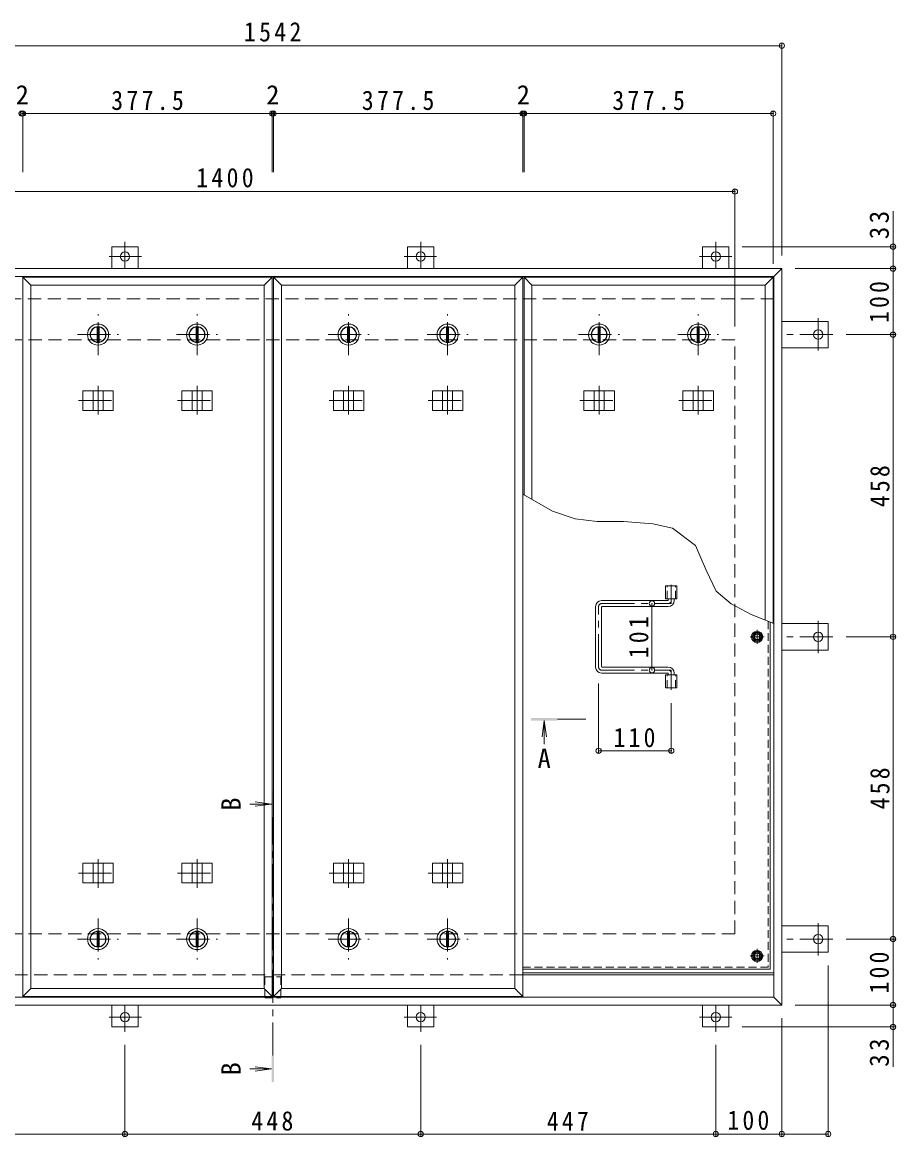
# Model space of a CAD drawing. Units: millimetres at full size, sheet at 1:10. Extents: x -2620 to 2719, y -1962 to 1858.
# Drawn here: x -1841 to -518, y -277 to 1412 of the extents above; entities that cross this region are included whole.
import ezdxf
from ezdxf.enums import TextEntityAlignment as Align

# ---------------------------------------------------------------- set-up
doc = ezdxf.new("R2010")
doc.units = ezdxf.units.MM
doc.header["$LTSCALE"] = 10
doc.header["$PDMODE"] = 32
doc.header["$PDSIZE"] = 8
for name, pattern in [('CHAIN1', [8, 5, -1, 1, -1]), ('DASHED1', [1.8, 1.2, -0.6]), ('DASHED2', [3, 2, -1])]:
    doc.linetypes.add(name, pattern=pattern)
for name, color, linetype, lineweight in [('0-1_躯体', 2, 'DASHED2', 9), ('0-2_仕上', 4, 'Continuous', 9), ('0-3_建具', 4, 'Continuous', 9), ('0-5_寸法', 7, 'Continuous', 9), ('0-6_ハッチ', 6, 'Continuous', 9), ('0-7', 5, 'Continuous', 5), ('0-A', 3, 'CHAIN1', 9), ('0-B', 2, 'Continuous', 9), ('0-C', 2, 'Continuous', 9), ('0-E', 3, 'Continuous', 9), ('0-F', 7, 'Continuous', 9)]:
    doc.layers.add(name, color=color, linetype=linetype, lineweight=lineweight)
doc.styles.add('ＭＳ ゴシック', font='')
doc.styles.get('ＭＳ ゴシック').set_extended_font_data('MS Gothic')

msp = doc.modelspace()

# ---------------------------------------------------------------- linework, layer by layer
at = {"layer": '0-1_躯体'}
for p, q in [((-702.35, 992.92), (-2220.35, 992.92)), ((-2161.35, 930.92), (-761.35, 930.92)), ((-761.35, 30.92), (-761.35, 930.92)), ((-2161.35, 30.92), (-761.35, 30.92)), ((-1082.85, -31.08), (-2220.35, -31.08))]:
    msp.add_line(p, q, dxfattribs=at)
at = {"layer": '0-1_躯体', "linetype": 'Continuous'}
msp.add_line((-702.35, -31.08), (-1082.85, -31.08), dxfattribs=at)
at = {"layer": '0-2_仕上'}
for p, q in [((-1839.85, 1025.92), (-1462.35, 1025.92)), ((-1827.85, 1013.92), (-1839.85, 1025.92)), ((-1839.85, -64.08), (-1839.85, 1025.92)), ((-1827.85, 1013.92), (-1474.35, 1013.92)), ((-1827.85, -52.08), (-1827.85, 1013.92)), ((-1474.35, 1013.92), (-1462.35, 1025.92)), ((-1474.35, -52.08), (-1474.35, 1013.92)), ((-1462.35, -64.08), (-1462.35, 1025.92)), ((-1460.35, 1025.92), (-1082.85, 1025.92)), ((-1448.35, 1013.92), (-1460.35, 1025.92)), ((-1460.35, -64.08), (-1460.35, 1025.92)), ((-1448.35, 1013.92), (-1094.85, 1013.92)), ((-1448.35, -52.08), (-1448.35, 1013.92)), ((-1094.85, 1013.92), (-1082.85, 1025.92)), ((-1094.85, -52.08), (-1094.85, 1013.92)), ((-1082.85, -64.08), (-1082.85, 1025.92)), ((-1080.85, 1025.92), (-703.35, 1025.92)), ((-1068.85, 1013.92), (-1080.85, 1025.92)), ((-1080.85, 696.18), (-1080.85, 1025.92)), ((-1068.85, 1013.92), (-715.35, 1013.92)), ((-1068.85, 689.25), (-1068.85, 1013.92)), ((-715.35, 1013.92), (-703.35, 1025.92)), ((-715.35, 506.34), (-715.35, 1013.92)), ((-703.35, 501.69), (-703.35, 1025.92)), ((-1050.24, 354.04), (-1053.5, 329.26)), ((-1050.24, 354.04), (-1050.24, 318.44)), ((-1050.24, 354.04), (-1046.98, 329.26)), ((-1463.35, 227.46), (-1496.12, 227.46)), ((-1463.35, 227.46), (-1488.13, 230.73)), ((-1463.35, 227.46), (-1488.13, 224.2)), ((-1827.85, -52.08), (-1839.85, -64.08)), ((-1839.85, -64.08), (-1462.35, -64.08)), ((-1463.35, -173.71), (-1496.12, -173.71)), ((-1463.35, -173.71), (-1488.13, -170.45)), ((-1463.35, -173.71), (-1488.13, -176.97))]:
    msp.add_line(p, q, dxfattribs=at)
at = {"layer": '0-2_仕上', "color": 3}
for p, q in [((-866.5, 538.42), (-866.5, 558.42)), ((-866.5, 558.42), (-849.2, 558.42)), ((-849.2, 538.42), (-849.2, 558.42)), ((-866.5, 538.42), (-849.2, 538.42)), ((-866.5, 403.42), (-866.5, 423.42)), ((-866.5, 423.42), (-849.2, 423.42)), ((-849.2, 403.42), (-849.2, 423.42)), ((-866.5, 403.42), (-849.2, 403.42))]:
    msp.add_line(p, q, dxfattribs=at)
at = {"layer": '0-2_仕上', "color": 3, "linetype": 'DASHED1'}
for p, q in [((-864.2, 538.42), (-864.2, 558.42)), ((-851.5, 538.42), (-851.5, 558.42)), ((-864.2, 403.42), (-864.2, 423.42)), ((-851.5, 403.42), (-851.5, 423.42))]:
    msp.add_line(p, q, dxfattribs=at)
at = {"layer": '0-2_仕上', "linetype": 'CHAIN1'}
for p, q in [((-987.24, 356.04), (-1030.24, 356.04)), ((-1461.35, -153.71), (-1461.35, 207.46))]:
    msp.add_line(p, q, dxfattribs=at)
at = {"layer": '0-2_仕上'}
for points in [[(-1827.85, -52.08), (-1474.35, -52.08), (-1462.35, -64.08)], [(-1448.35, -52.08), (-1460.35, -64.08), (-1082.85, -64.08)], [(-1448.35, -52.08), (-1094.85, -52.08), (-1082.85, -64.08)]]:
    msp.add_lwpolyline(points, dxfattribs=at)
for points in [[(-1070.24, 354.04), (-1070.24, 358.04), (-1030.24, 354.04), (-1030.24, 358.04)], [(-1459.35, 247.46), (-1463.35, 247.46), (-1459.35, 207.46), (-1463.35, 207.46)], [(-1463.35, -193.71), (-1459.35, -193.71), (-1463.35, -153.71), (-1459.35, -153.71)]]:
    msp.add_solid(points, dxfattribs=at)
at = {"layer": '0-3_建具', "color": 2}
for p, q in [((-690.35, 1038.92), (-2232.35, 1038.92)), ((-690.35, 1038.92), (-702.35, 1026.92)), ((-690.35, -77.08), (-690.35, 1038.92)), ((-702.35, 1026.92), (-2220.35, 1026.92)), ((-702.35, -65.08), (-702.35, 1026.92)), ((-702.35, -31.08), (-1082.85, -31.08)), ((-702.35, -65.08), (-2220.35, -65.08)), ((-690.35, -77.08), (-702.35, -65.08)), ((-690.35, -77.08), (-2232.35, -77.08))]:
    msp.add_line(p, q, dxfattribs=at)
at = {"layer": '0-3_建具'}
for p, q in [((-1749.19, 853.92), (-1749.19, 823.92)), ((-1749.19, 853.92), (-1703.01, 853.92)), ((-1733.6, 853.92), (-1733.6, 823.92)), ((-1718.6, 853.92), (-1718.6, 823.92)), ((-1703.01, 853.92), (-1703.01, 823.92)), ((-1599.19, 853.92), (-1599.19, 823.92)), ((-1599.19, 853.92), (-1553.01, 853.92)), ((-1583.6, 853.92), (-1583.6, 823.92)), ((-1568.6, 853.92), (-1568.6, 823.92)), ((-1553.01, 853.92), (-1553.01, 823.92)), ((-1369.69, 853.92), (-1369.69, 823.92)), ((-1369.69, 853.92), (-1323.51, 853.92)), ((-1354.1, 853.92), (-1354.1, 823.92)), ((-1339.1, 853.92), (-1339.1, 823.92)), ((-1323.51, 853.92), (-1323.51, 823.92)), ((-1219.69, 853.92), (-1219.69, 823.92)), ((-1219.69, 853.92), (-1173.51, 853.92)), ((-1204.1, 853.92), (-1204.1, 823.92)), ((-1189.1, 853.92), (-1189.1, 823.92)), ((-1173.51, 853.92), (-1173.51, 823.92)), ((-990.19, 853.92), (-990.19, 823.92)), ((-990.19, 853.92), (-944.01, 853.92)), ((-974.6, 853.92), (-974.6, 823.92)), ((-959.6, 853.92), (-959.6, 823.92)), ((-944.01, 853.92), (-944.01, 823.92)), ((-840.19, 853.92), (-840.19, 823.92)), ((-840.19, 853.92), (-794.01, 853.92)), ((-824.6, 853.92), (-824.6, 823.92)), ((-809.6, 853.92), (-809.6, 823.92)), ((-794.01, 853.92), (-794.01, 823.92)), ((-1749.19, 823.92), (-1703.01, 823.92)), ((-1599.19, 823.92), (-1553.01, 823.92)), ((-1369.69, 823.92), (-1323.51, 823.92)), ((-1219.69, 823.92), (-1173.51, 823.92)), ((-990.19, 823.92), (-944.01, 823.92)), ((-840.19, 823.92), (-794.01, 823.92)), ((-1749.19, 137.92), (-1703.01, 137.92)), ((-1749.19, 107.92), (-1749.19, 137.92)), ((-1733.6, 107.92), (-1733.6, 137.92)), ((-1718.6, 107.92), (-1718.6, 137.92)), ((-1703.01, 107.92), (-1703.01, 137.92)), ((-1599.19, 137.92), (-1553.01, 137.92)), ((-1599.19, 107.92), (-1599.19, 137.92)), ((-1583.6, 107.92), (-1583.6, 137.92)), ((-1568.6, 107.92), (-1568.6, 137.92)), ((-1553.01, 107.92), (-1553.01, 137.92)), ((-1369.69, 137.92), (-1323.51, 137.92)), ((-1369.69, 107.92), (-1369.69, 137.92)), ((-1354.1, 107.92), (-1354.1, 137.92)), ((-1339.1, 107.92), (-1339.1, 137.92)), ((-1323.51, 107.92), (-1323.51, 137.92)), ((-1219.69, 137.92), (-1173.51, 137.92)), ((-1219.69, 107.92), (-1219.69, 137.92)), ((-1204.1, 107.92), (-1204.1, 137.92)), ((-1189.1, 107.92), (-1189.1, 137.92)), ((-1173.51, 107.92), (-1173.51, 137.92)), ((-1749.19, 107.92), (-1703.01, 107.92)), ((-1599.19, 107.92), (-1553.01, 107.92)), ((-1369.69, 107.92), (-1323.51, 107.92)), ((-1219.69, 107.92), (-1173.51, 107.92))]:
    msp.add_line(p, q, dxfattribs=at)
at = {"layer": '0-3_建具', "linetype": 'CHAIN1'}
for p, q in [((-1726.1, 861.04), (-1726.1, 817.8)), ((-1576.1, 861.04), (-1576.1, 817.8)), ((-1346.6, 861.04), (-1346.6, 817.8)), ((-1196.6, 861.04), (-1196.6, 817.8)), ((-967.1, 861.04), (-967.1, 817.8)), ((-817.1, 861.04), (-817.1, 817.8)), ((-1755.51, 838.92), (-1696.69, 838.92)), ((-1605.51, 838.92), (-1546.69, 838.92)), ((-1376.01, 838.92), (-1317.19, 838.92)), ((-1226.01, 838.92), (-1167.19, 838.92)), ((-996.51, 838.92), (-937.69, 838.92)), ((-846.51, 838.92), (-787.69, 838.92)), ((-1726.1, 100.81), (-1726.1, 144.04)), ((-1576.1, 100.81), (-1576.1, 144.04)), ((-1346.6, 100.81), (-1346.6, 144.04)), ((-1196.6, 100.81), (-1196.6, 144.04)), ((-1755.51, 122.92), (-1696.69, 122.92)), ((-1605.51, 122.92), (-1546.69, 122.92)), ((-1376.01, 122.92), (-1317.19, 122.92)), ((-1226.01, 122.92), (-1167.19, 122.92))]:
    msp.add_line(p, q, dxfattribs=at)
at = {"layer": '0-5_寸法'}
for p, q in [((-521.83, 1072.12), (-521.83, 1125.88)), ((-1037.71, 671.28), (-1082.85, 697.34)), ((-521.83, -110.28), (-521.83, -170.62))]:
    msp.add_line(p, q, dxfattribs=at)
for points in [[(-805.05, 581.79), (-820.86, 619.25), (-855.83, 645.47), (-885.79, 652.13), (-929.91, 655.46), (-970.29, 655.88), (-1003.58, 659.62), (-1037.71, 671.28)], [(-767.12, 531.1), (-789.69, 550.34), (-805.05, 581.79)], [(-702.35, 501.31), (-736.89, 514.68), (-767.12, 531.1)]]:
    msp.add_lwpolyline(points, dxfattribs=at)
at = {"layer": '0-5_寸法', "linetype": 'DASHED1'}
for points in [[(-1473.65, -34.28), (-1449.05, -34.28), (-1449.05, -66.28)], [(-1473.65, -34.28), (-1473.65, -66.28), (-1449.05, -66.28)]]:
    msp.add_lwpolyline(points, dxfattribs=at)
at = {"layer": '0-6_ハッチ', "linetype": 'CHAIN1'}
for p, q in [((-857.85, 559.8), (-857.85, 531.42)), ((-967.85, 434.93), (-967.85, 526.91)), ((-963.34, 531.42), (-857.85, 531.42)), ((-963.34, 430.42), (-857.85, 430.42)), ((-857.85, 400.54), (-857.85, 430.42))]:
    msp.add_line(p, q, dxfattribs=at)
at = {"layer": '0-6_ハッチ'}
for p, q in [((-972.35, 434.92), (-972.35, 526.92)), ((-863.35, 535.92), (-963.35, 535.92)), ((-963.35, 435.92), (-963.35, 525.92)), ((-962.35, 526.92), (-862.35, 526.92)), ((-862.35, 536.92), (-862.35, 538.42)), ((-853.35, 535.92), (-853.35, 538.42)), ((-863.35, 425.92), (-963.35, 425.92)), ((-962.35, 434.92), (-862.35, 434.92)), ((-862.35, 424.92), (-862.35, 423.42)), ((-853.35, 425.92), (-853.35, 423.42)), ((-1082.85, -28.08), (-702.35, -28.08)), ((-1082.85, -31.08), (-702.35, -31.08))]:
    msp.add_line(p, q, dxfattribs=at)
for centre, radius, start, end in [((-963.35, 526.92), 9, 90, 180), ((-962.35, 525.92), 1, 90, 180), ((-863.35, 536.92), 1, 270, 0), ((-862.35, 535.92), 9, 270, 0), ((-963.35, 434.92), 9, 180, 270), ((-962.35, 435.92), 1, 180, 270), ((-863.35, 424.92), 1, 0, 90), ((-862.35, 425.92), 9, 0, 90)]:
    msp.add_arc(centre, radius, start, end, dxfattribs=at)
at = {"layer": '0-6_ハッチ', "linetype": 'CHAIN1'}
for centre, radius, start, end in [((-963.34, 526.91), 4.51, 90, 180), ((-862.35, 535.92), 4.5, 270.29569, 0), ((-963.34, 434.93), 4.51, 180, 270), ((-862.35, 425.92), 4.5, 0, 89.70431)]:
    msp.add_arc(centre, radius, start, end, dxfattribs=at)
at = {"layer": '0-7'}
for centre, radius in [((-727.85, 480.92), 5), ((-727.85, 480.92), 4.19), ((-727.85, -2.58), 5), ((-727.85, -2.58), 4.19)]:
    msp.add_circle(centre, radius, dxfattribs=at)
at = {"layer": '0-A'}
for p, q in [((-727.85, 470.24), (-727.85, 491.6)), ((-717.17, 480.92), (-738.53, 480.92)), ((-727.85, -13.26), (-727.85, 8.1)), ((-717.17, -2.58), (-738.53, -2.58))]:
    msp.add_line(p, q, dxfattribs=at)
at = {"layer": '0-A', "linetype": 'DASHED1'}
for p in [(-711.05, 504.68), (-1082.85, -19.38)]:
    msp.add_line(p, (-711.05, -19.38), dxfattribs=at)
at = {"layer": '0-A', "linetype": 'Continuous'}
for q in [(-707.85, 503.44), (-1082.85, -22.58)]:
    msp.add_line((-707.85, -22.58), q, dxfattribs=at)
at = {"layer": '0-B'}
for p, q in [((-735.35, 480.92), (-731.6, 487.42)), ((-731.6, 487.42), (-724.1, 487.42)), ((-720.35, 480.92), (-724.1, 487.42)), ((-720.35, 480.92), (-724.1, 474.42)), ((-735.35, -2.58), (-731.6, 3.92)), ((-731.6, 3.92), (-724.1, 3.92)), ((-720.35, -2.58), (-724.1, 3.92)), ((-720.35, -2.58), (-724.1, -9.08))]:
    msp.add_line(p, q, dxfattribs=at)
for points in [[(-735.35, 480.92), (-731.6, 474.42), (-724.1, 474.42)], [(-735.35, -2.58), (-731.6, -9.08), (-724.1, -9.08)]]:
    msp.add_lwpolyline(points, dxfattribs=at)
for centre, radius in [((-727.85, 480.92), 8.5), ((-727.85, 480.92), 6.5), ((-727.85, -2.58), 8.5), ((-727.85, -2.58), 6.5)]:
    msp.add_circle(centre, radius, dxfattribs=at)
at = {"layer": '0-C', "linetype": 'CHAIN1'}
for p, q in [((-1726.1, 907.92), (-1726.1, 969.92)), ((-1576.1, 907.92), (-1576.1, 969.92)), ((-1346.6, 907.92), (-1346.6, 969.92)), ((-1196.6, 907.92), (-1196.6, 969.92)), ((-967.1, 907.92), (-967.1, 969.92)), ((-817.1, 907.92), (-817.1, 969.92)), ((-1757.1, 938.92), (-1695.1, 938.92)), ((-1607.1, 938.92), (-1545.1, 938.92)), ((-1377.6, 938.92), (-1315.6, 938.92)), ((-1227.6, 938.92), (-1165.6, 938.92)), ((-998.1, 938.92), (-936.1, 938.92)), ((-848.1, 938.92), (-786.1, 938.92)), ((-1726.1, 53.92), (-1726.1, -8.08)), ((-1576.1, 53.92), (-1576.1, -8.08)), ((-1346.6, 53.92), (-1346.6, -8.08)), ((-1196.6, 53.92), (-1196.6, -8.08)), ((-1757.1, 22.92), (-1695.1, 22.92)), ((-1607.1, 22.92), (-1545.1, 22.92)), ((-1377.6, 22.92), (-1315.6, 22.92)), ((-1227.6, 22.92), (-1165.6, 22.92))]:
    msp.add_line(p, q, dxfattribs=at)
at = {"layer": '0-C'}
for p, q in [((-1727.6, 950.33), (-1727.6, 927.52)), ((-1724.6, 950.33), (-1724.6, 927.52)), ((-1577.6, 950.33), (-1577.6, 927.52)), ((-1574.6, 950.33), (-1574.6, 927.52)), ((-1348.1, 950.33), (-1348.1, 927.52)), ((-1345.1, 950.33), (-1345.1, 927.52)), ((-1198.1, 950.33), (-1198.1, 927.52)), ((-1195.1, 950.33), (-1195.1, 927.52)), ((-968.6, 950.33), (-968.6, 927.52)), ((-965.6, 950.33), (-965.6, 927.52)), ((-818.6, 950.33), (-818.6, 927.52)), ((-815.6, 950.33), (-815.6, 927.52)), ((-1727.6, 11.52), (-1727.6, 34.33)), ((-1724.6, 11.52), (-1724.6, 34.33)), ((-1577.6, 11.52), (-1577.6, 34.33)), ((-1574.6, 11.52), (-1574.6, 34.33)), ((-1348.1, 11.52), (-1348.1, 34.33)), ((-1345.1, 11.52), (-1345.1, 34.33)), ((-1198.1, 11.52), (-1198.1, 34.33)), ((-1195.1, 11.52), (-1195.1, 34.33))]:
    msp.add_line(p, q, dxfattribs=at)
for centre, radius in [((-1726.1, 938.92), 16), ((-1726.1, 938.92), 12), ((-1726.1, 938.92), 11.5), ((-1576.1, 938.92), 16), ((-1576.1, 938.92), 12), ((-1576.1, 938.92), 11.5), ((-1346.6, 938.92), 16), ((-1346.6, 938.92), 12), ((-1346.6, 938.92), 11.5), ((-1196.6, 938.92), 16), ((-1196.6, 938.92), 12), ((-1196.6, 938.92), 11.5), ((-967.1, 938.92), 16), ((-967.1, 938.92), 12), ((-967.1, 938.92), 11.5), ((-817.1, 938.92), 16), ((-817.1, 938.92), 12), ((-817.1, 938.92), 11.5), ((-1726.1, 22.92), 16), ((-1726.1, 22.92), 12), ((-1726.1, 22.92), 11.5), ((-1576.1, 22.92), 16), ((-1576.1, 22.92), 12), ((-1576.1, 22.92), 11.5), ((-1346.6, 22.92), 16), ((-1346.6, 22.92), 12), ((-1346.6, 22.92), 11.5), ((-1196.6, 22.92), 16), ((-1196.6, 22.92), 12), ((-1196.6, 22.92), 11.5)]:
    msp.add_circle(centre, radius, dxfattribs=at)
at = {"layer": '0-E'}
for p, q in [((-1705.35, 1038.92), (-1705.35, 1072.12)), ((-1665.35, 1072.12), (-1705.35, 1072.12)), ((-1665.35, 1038.92), (-1665.35, 1072.12)), ((-1257.35, 1072.12), (-1217.35, 1072.12)), ((-1257.35, 1038.92), (-1257.35, 1072.12)), ((-1217.35, 1038.92), (-1217.35, 1072.12)), ((-810.35, 1038.92), (-810.35, 1072.12)), ((-810.35, 1072.12), (-770.35, 1072.12)), ((-770.35, 1038.92), (-770.35, 1072.12)), ((-690.35, 958.92), (-620.15, 958.92)), ((-620.15, 958.92), (-620.15, 918.92)), ((-690.35, 918.92), (-620.15, 918.92)), ((-690.35, 500.92), (-620.15, 500.92)), ((-620.15, 460.92), (-620.15, 500.92)), ((-690.35, 460.92), (-620.15, 460.92)), ((-690.35, 42.92), (-620.15, 42.92)), ((-620.15, 2.92), (-620.15, 42.92)), ((-690.35, 2.92), (-620.15, 2.92)), ((-1705.35, -77.08), (-1705.35, -110.28)), ((-1665.35, -77.08), (-1665.35, -110.28)), ((-1257.35, -77.08), (-1257.35, -110.28)), ((-1217.35, -77.08), (-1217.35, -110.28)), ((-810.35, -77.08), (-810.35, -110.28)), ((-770.35, -77.08), (-770.35, -110.28)), ((-1665.35, -110.28), (-1705.35, -110.28)), ((-1257.35, -110.28), (-1217.35, -110.28)), ((-810.35, -110.28), (-770.35, -110.28))]:
    msp.add_line(p, q, dxfattribs=at)
at = {"layer": '0-E', "linetype": 'CHAIN1'}
for p, q in [((-1685.35, 1079.28), (-1685.35, 1039.12)), ((-1237.35, 1079.28), (-1237.35, 1039.12)), ((-790.35, 1079.28), (-790.35, 1039.12)), ((-1660.51, 1057.12), (-1709.4, 1057.12)), ((-1262.19, 1057.12), (-1213.3, 1057.12)), ((-815.19, 1057.12), (-766.3, 1057.12)), ((-635.15, 963.76), (-635.15, 914.88)), ((-612.99, 938.92), (-690.35, 938.92)), ((-635.15, 456.08), (-635.15, 504.97)), ((-612.99, 480.92), (-690.35, 480.92)), ((-635.15, -1.92), (-635.15, 46.97)), ((-612.99, 22.92), (-690.35, 22.92)), ((-1685.35, -117.43), (-1685.35, -77.28)), ((-1237.35, -117.43), (-1237.35, -77.28)), ((-790.35, -117.43), (-790.35, -77.28)), ((-1660.51, -95.28), (-1709.39, -95.28)), ((-1262.19, -95.28), (-1213.3, -95.28)), ((-815.19, -95.28), (-766.3, -95.28))]:
    msp.add_line(p, q, dxfattribs=at)
at = {"layer": '0-E'}
for centre in [(-1685.35, 1057.12), (-1237.35, 1057.12), (-790.35, 1057.12), (-635.15, 938.92), (-635.15, 480.92), (-635.15, 22.92), (-1685.35, -95.28), (-1237.35, -95.28), (-790.35, -95.28)]:
    msp.add_circle(centre, 7, dxfattribs=at)
at = {"layer": '0-F'}
for p, q in [((-2232.35, 1376.64), (-690.35, 1376.64)), ((-690.35, 1379.64), (-690.35, 1058.92)), ((-1841.85, 1273.84), (-1839.85, 1273.84)), ((-1839.85, 1276.84), (-1839.85, 1185.08)), ((-1839.85, 1273.84), (-1462.35, 1273.84)), ((-1462.35, 1276.84), (-1462.35, 1185.08)), ((-1462.35, 1273.84), (-1460.35, 1273.84)), ((-1460.35, 1276.84), (-1460.35, 1185.08)), ((-1460.35, 1273.84), (-1082.85, 1273.84)), ((-1082.85, 1276.84), (-1082.85, 1185.08)), ((-1082.85, 1273.84), (-1080.85, 1273.84)), ((-1080.85, 1276.84), (-1080.85, 1185.08)), ((-1080.85, 1273.84), (-703.35, 1273.84)), ((-703.35, 1276.84), (-703.35, 1045.92)), ((-2161.35, 1155.64), (-761.35, 1155.64)), ((-761.35, 1158.64), (-761.35, 950.92)), ((-518.83, 1072.12), (-750.35, 1072.12)), ((-521.83, 1038.92), (-521.83, 1072.12)), ((-518.83, 1038.92), (-670.35, 1038.92)), ((-521.83, 1038.92), (-521.83, 938.92)), ((-518.83, 938.92), (-592.99, 938.92)), ((-521.83, 480.92), (-521.83, 938.92)), ((-887.12, 430.42), (-887.12, 531.42)), ((-518.83, 480.92), (-592.99, 480.92)), ((-521.83, 22.92), (-521.83, 480.92)), ((-967.85, 305.27), (-967.85, 410.42)), ((-857.85, 305.27), (-857.85, 380.54)), ((-857.85, 308.27), (-967.85, 308.27)), ((-518.83, 22.92), (-592.99, 22.92)), ((-521.83, 22.92), (-521.83, -77.08)), ((-620.15, -275.53), (-620.15, -17.08)), ((-518.83, -77.08), (-670.35, -77.08)), ((-521.83, -77.08), (-521.83, -110.28)), ((-690.35, -275.53), (-690.35, -97.08)), ((-518.83, -110.28), (-750.35, -110.28)), ((-1685.35, -275.53), (-1685.35, -137.43)), ((-1237.35, -275.53), (-1237.35, -137.43)), ((-790.35, -275.53), (-790.35, -137.43)), ((-2132.35, -272.53), (-1685.35, -272.53)), ((-1685.35, -272.53), (-1237.35, -272.53)), ((-1237.35, -272.53), (-790.35, -272.53)), ((-790.35, -272.53), (-690.35, -272.53)), ((-690.35, -272.53), (-620.15, -272.53))]:
    msp.add_line(p, q, dxfattribs=at)
for p in [(-690.35, 1376.64), (-1841.85, 1273.84), (-1839.85, 1273.84), (-1462.35, 1273.84), (-1460.35, 1273.84), (-1082.85, 1273.84), (-1080.85, 1273.84), (-703.35, 1273.84), (-761.35, 1155.64), (-521.83, 1072.12), (-521.83, 1038.92), (-521.83, 938.92), (-887.12, 531.42), (-521.83, 480.92), (-887.12, 430.42), (-967.85, 308.27), (-857.85, 308.27), (-521.83, 22.92), (-521.83, -77.08), (-521.83, -110.28), (-1685.35, -272.53), (-1237.35, -272.53), (-790.35, -272.53), (-690.35, -272.53), (-620.15, -272.53)]:
    msp.add_point(p, dxfattribs=at)

# ---------------------------------------------------------------- texts
at = {"layer": '0-5_寸法', "color": 2, "style": 'ＭＳ ゴシック'}
msp.add_text('A', height=29.33, dxfattribs=at).set_placement((-1060.24, 273.34), align=Align.BOTTOM_LEFT)
for p in [(-1501.21, 217.46), (-1501.21, -183.71)]:
    msp.add_text('B', height=29.33, rotation=90, dxfattribs=at).set_placement(p, align=Align.BOTTOM_LEFT)
at = {"layer": '0-F', "color": 2, "style": 'ＭＳ ゴシック'}
for p in [(-1850.85, 1278.84), (-1471.35, 1278.84), (-1091.85, 1278.84)]:
    msp.add_text('2', height=29.33, dxfattribs=at).set_placement(p, align=Align.BOTTOM_LEFT)
at = {"layer": '0-F', "color": 2, "char_height": 29.33, "attachment_point": 7, "style": 'ＭＳ ゴシック'}
for s, insert in [('\\T1.28;\\W0.9;1542', (-1505.1, 1382.64)), ('\\T1.28;\\W0.9;377.5', (-1706.1, 1278.84)), ('\\T1.28;\\W0.9;377.5', (-1326.6, 1278.84)), ('\\T1.28;\\W0.9;377.5', (-947.1, 1278.84)), ('\\T1.28;\\W0.9;1400', (-1577.34, 1161.64)), ('\\T1.27;\\W0.9;110', (-945.35, 313.27)), ('\\T1.27;\\W0.9;448', (-1493.85, -267.53)), ('\\T1.27;\\W0.9;447', (-1046.35, -267.53)), ('\\T1.27;\\W0.9;100', (-772.85, -266.53))]:
    msp.add_mtext(s, dxfattribs=dict(at, insert=insert))
at = {"layer": '0-F', "color": 2, "char_height": 29.33, "attachment_point": 7, "rotation": 90, "style": 'ＭＳ ゴシック'}
for s, insert in [('\\T1.27;\\W0.95;33', (-527.83, 1083.38)), ('\\T1.27;\\W0.9;100', (-527.83, 956.42)), ('\\T1.27;\\W0.9;458', (-526.83, 677.42)), ('\\T1.27;\\W0.9;101', (-892.12, 448.42)), ('\\T1.27;\\W0.9;458', (-526.83, 219.42)), ('\\T1.27;\\W0.9;100', (-527.83, -59.58)), ('\\T1.27;\\W0.95;33', (-527.83, -170.62))]:
    msp.add_mtext(s, dxfattribs=dict(at, insert=insert))

doc.saveas('drawing.dxf')
